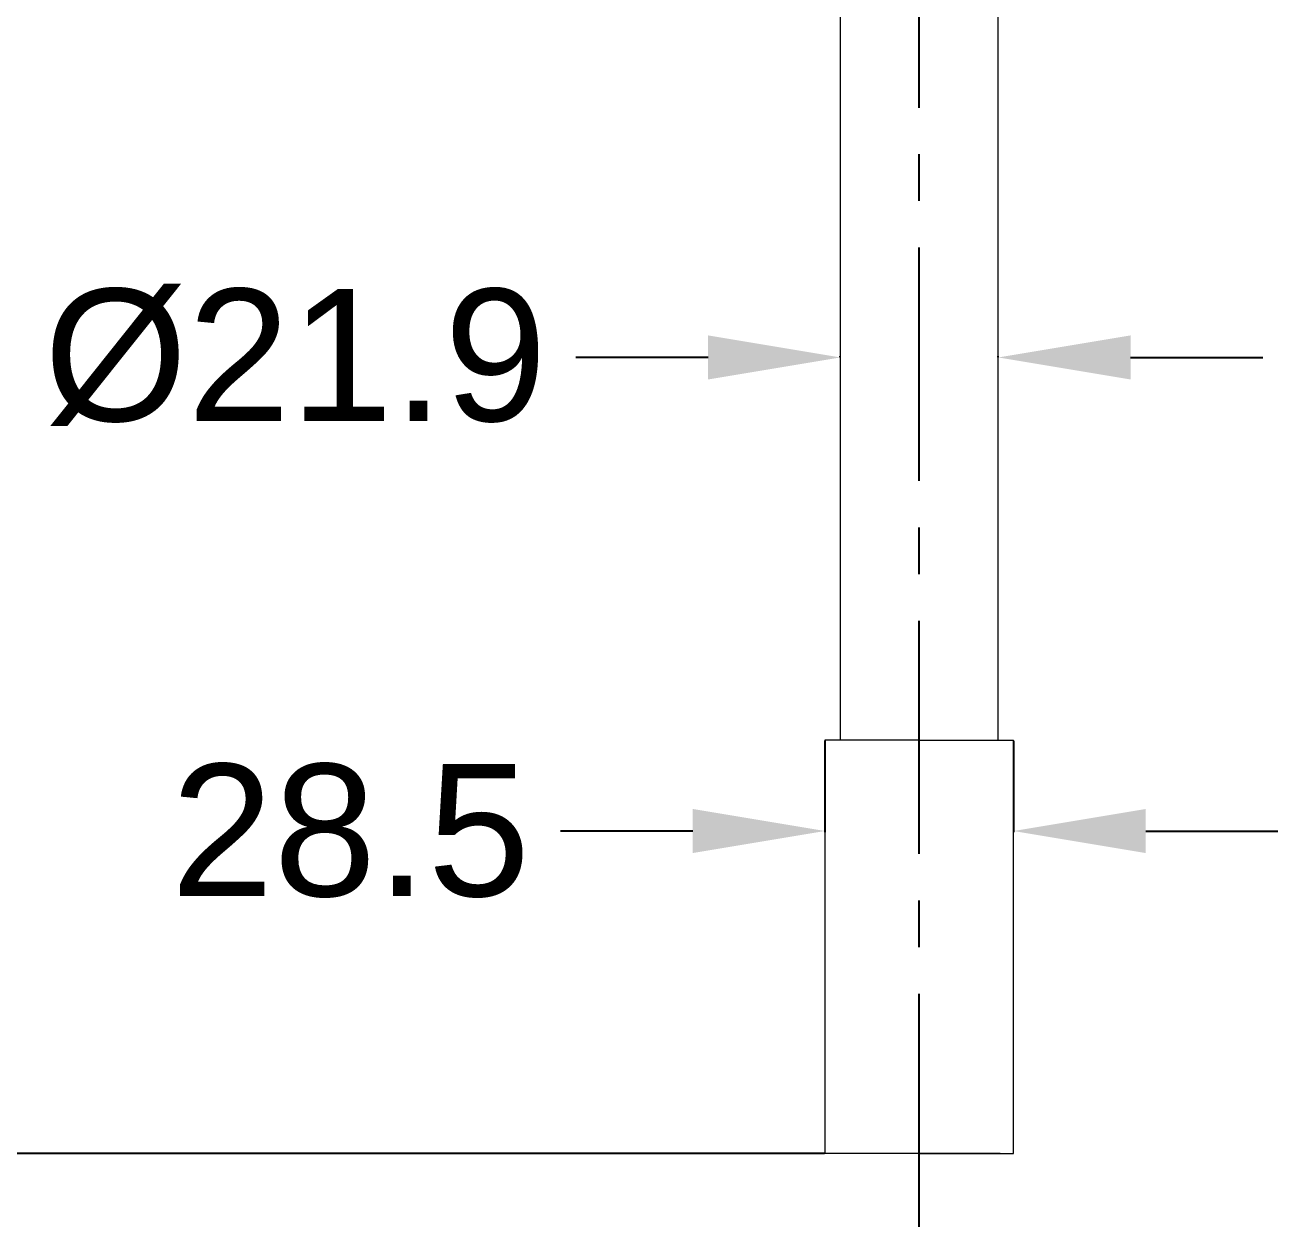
# Model space of a CAD drawing. Header units: millimetres. Extents: x 17284 to 19660, y -6011 to -2651.
# Drawn here: x 17876.1 to 18046.6, y -4565.6 to -4402 of the extents above; entities that cross this region are included whole.
import ezdxf

# ---------------------------------------------------------------- set-up
doc = ezdxf.new("R2010")
doc.units = ezdxf.units.MM
doc.linetypes.add('CENTERX2', pattern=[101.6, 63.5, -12.7, 12.7, -12.7])
doc.layers.add('CENTER', color=1, linetype='CENTERX2')
doc.layers.add('DIM', color=3, linetype='Continuous', lineweight=13)
doc.styles.get("Standard").update_dxf_attribs({"font": 'arial.ttf'})
doc.dimstyles.get("Standard").update_dxf_attribs({"dimtxt": 0.18, "dimasz": 0.18, "dimexe": 0.18, "dimexo": 0.0625, "dimgap": 0.09, "dimtad": 0, "dimtih": 1, "dimtoh": 1, "dimdec": 1, "dimdsep": 46, "dimtxsty": 'Standard', "dimcen": 0.09, "dimadec": 0, "dimazin": 0, "dimtfac": 1, "dimtdec": 1, "dimtofl": 0, "dimtmove": 0, "dimatfit": 3, "dimfxl": 1, "dimtolj": 1, "dimtzin": 0, "dimarcsym": 0})

# ---------------------------------------------------------------- blocks, each defined once
blk = doc.blocks.new('*D113')
at = {"layer": 'Defpoints', "color": 0, "transparency": 16777216}
for p in [(17984.97, -3879.36, 0), (17740.52, -4555.63), (17984.97, -4555.63)]:
    blk.add_point(p, dxfattribs=at)
at = {"layer": 'DIM', "color": 0, "lineweight": -2, "transparency": 16777216}
for p, q in [((17984.91, -3879.36), (17740.34, -3879.36)), ((17740.52, -3897.36), (17740.52, -4203.3)), ((17740.52, -4537.63), (17740.52, -4231.69)), ((17984.91, -4555.63), (17740.34, -4555.63))]:
    blk.add_line(p, q, dxfattribs=at)
at = {"layer": 'DIM', "color": 0, "transparency": 16777216}
for points in [[(17737.52, -3897.36), (17743.52, -3897.36), (17740.52, -3879.36)], [(17737.52, -4537.63), (17743.52, -4537.63), (17740.52, -4555.63)]]:
    blk.add_solid(points, dxfattribs=at)
at = {"layer": 'DIM', "color": 0, "transparency": 16777216, "insert": (17740.52, -4217.5), "char_height": 18, "attachment_point": 5}
blk.add_mtext('\\A1;692', dxfattribs=at)
blk = doc.blocks.new('*D118')
at = {"layer": 'Defpoints', "color": 0, "transparency": 16777216}
for p in [(17987.05, -4447.24), (18008.57, -4447.24), (18008.57, -4447.24)]:
    blk.add_point(p, dxfattribs=at)
at = {"layer": 'DIM', "color": 0, "lineweight": -2, "transparency": 16777216}
for p, q in [((17987.05, -4447.18), (17987.05, -4447.06)), ((18008.57, -4447.18), (18008.57, -4447.06)), ((17969.05, -4447.24), (17951.05, -4447.24)), ((18026.57, -4447.24), (18044.57, -4447.24))]:
    blk.add_line(p, q, dxfattribs=at)
at = {"layer": 'DIM', "color": 0, "transparency": 16777216}
for points in [[(17969.05, -4444.24), (17969.05, -4450.24), (17987.05, -4447.24)], [(18026.57, -4444.24), (18026.57, -4450.24), (18008.57, -4447.24)]]:
    blk.add_solid(points, dxfattribs=at)
at = {"layer": 'DIM', "color": 0, "transparency": 16777216, "insert": (17912.86, -4447.24), "char_height": 18, "attachment_point": 5}
blk.add_mtext('\\A1;%%C21.9', dxfattribs=at)
blk = doc.blocks.new('*D121')
at = {"layer": 'Defpoints', "color": 0, "transparency": 16777216}
for p in [(17984.97, -4499.36), (18010.64, -4499.36), (18010.64, -4511.72)]:
    blk.add_point(p, dxfattribs=at)
at = {"layer": 'DIM', "color": 0, "lineweight": -2, "transparency": 16777216}
for p, q in [((17984.97, -4499.42), (17984.97, -4511.9)), ((18010.64, -4499.42), (18010.64, -4511.9)), ((17966.97, -4511.72), (17948.97, -4511.72)), ((18028.64, -4511.72), (18046.64, -4511.72))]:
    blk.add_line(p, q, dxfattribs=at)
at = {"layer": 'DIM', "color": 0, "transparency": 16777216}
for points in [[(17966.97, -4508.72), (17966.97, -4514.72), (17984.97, -4511.72)], [(18028.64, -4508.72), (18028.64, -4514.72), (18010.64, -4511.72)]]:
    blk.add_solid(points, dxfattribs=at)
at = {"layer": 'DIM', "color": 0, "transparency": 16777216, "insert": (17920.37, -4511.72), "char_height": 18, "attachment_point": 5}
blk.add_mtext('\\A1;28.5', dxfattribs=at)

msp = doc.modelspace()

# ---------------------------------------------------------------- linework, layer by layer
at = {"linetype": 'Continuous', "lineweight": 18, "extrusion": (-1, -2.22045e-16, -3.42573e-11)}
for p, q in [((17987.05, -4397.05, 0), (17987.05, -4499.36)), ((18008.57, -4499.36), (18008.57, -4397.05, 0)), ((17997.81, -4499.36), (17984.97, -4499.36)), ((17984.97, -4499.36), (17984.97, -4555.63)), ((17997.81, -4499.36), (18010.64, -4499.36)), ((18010.64, -4555.63), (18010.64, -4499.36)), ((17997.81, -4555.63), (17984.97, -4555.63)), ((17997.81, -4555.63), (18010.64, -4555.63))]:
    msp.add_line(p, q, dxfattribs=at)
at = {"linetype": 'Continuous', "lineweight": 18}
msp.add_line((18008.81, -4555.63), (17986.81, -4555.63), dxfattribs=at)
at = {"layer": 'CENTER', "ltscale": 0.5}
msp.add_line((17997.81, -4565.63), (17997.81, -3869.36), dxfattribs=at)

# ---------------------------------------------------------------- dimensions: what is measured, and where the dimension line sits
at = {"layer": 'DIM', "color": 3}
dim = msp.add_linear_dim(base=(17740.52, -4555.63), p1=(17984.97, -3879.36, 0), p2=(17984.97, -4555.63), angle=90, text='692', dimstyle='Standard', override={"dimtxt": 18, "dimasz": 18, "dimgap": 5}, dxfattribs=at)
dim.commit()
dim.dimension.update_dxf_attribs({"geometry": '*D113', "text_midpoint": (17740.52, -4217.5)})
for base, p1, p2, text, picture, middle in [((18008.57, -4447.24), (17987.05, -4447.24), (18008.57, -4447.24), '%%C21.9', '*D118', (17912.86, -4447.24)), ((18010.64, -4511.72), (17984.97, -4499.36), (18010.64, -4499.36), '28.5', '*D121', (17920.37, -4511.72))]:
    dim = msp.add_linear_dim(base=base, p1=p1, p2=p2, text=text, dimstyle='Standard', override={"dimtxt": 18, "dimasz": 18, "dimgap": 5}, dxfattribs=at)
    dim.commit()
    dim.dimension.update_dxf_attribs({"geometry": picture, "text_midpoint": middle, "dimtype": 160})

doc.saveas('drawing.dxf')
